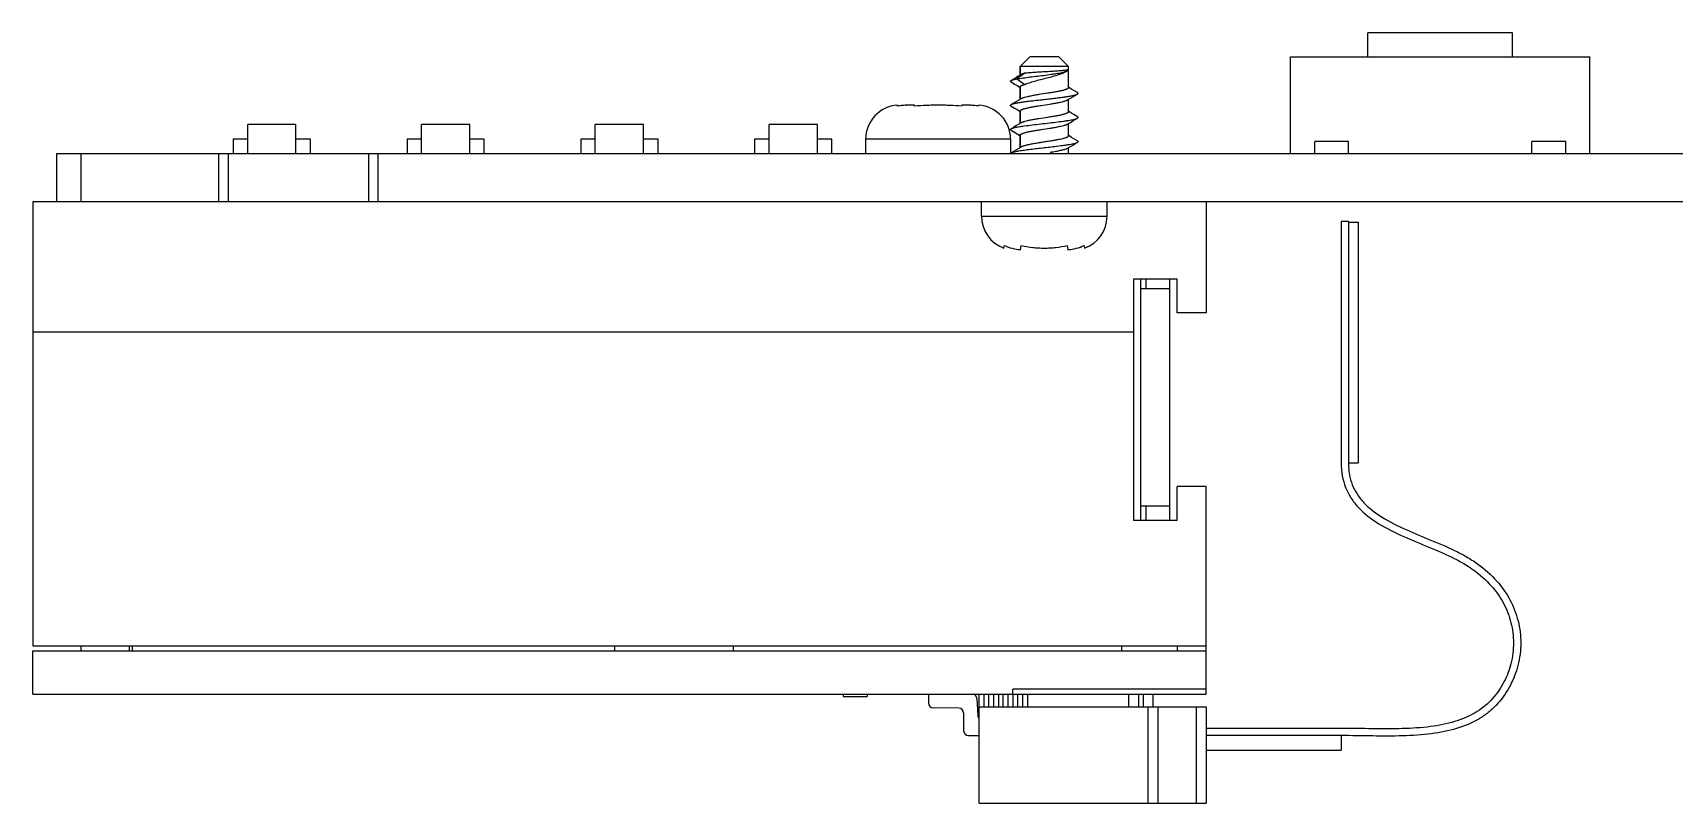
# Model space of a CAD drawing. Extents: x 0 to 297, y 0 to 210.
# Drawn here: x 76.87 to 110.87, y 109.7 to 125.66 of the extents above; entities that cross this region are included whole.
import ezdxf

# ---------------------------------------------------------------- set-up
doc = ezdxf.new("R2010")
doc.units = 0
doc.header["$LTSCALE"] = 16.335
doc.layers.get('0').update_dxf_attribs({"linetype": 'CONTINUOUS'})
doc.layers.add('02___PRT_ALL_AXES', color=7, linetype='CONTINUOUS')

msp = doc.modelspace()

# ---------------------------------------------------------------- linework, layer by layer
at = {"color": 7, "linetype": 'CONTINUOUS'}
for p, q in [((104.523, 125.164), (104.523, 125.664)), ((107.523, 125.664), (104.523, 125.664)), ((107.523, 125.164), (107.523, 125.664)), ((97.523, 125.164), (97.323, 124.964)), ((98.123, 125.164), (97.523, 125.164)), ((98.123, 125.164), (98.323, 124.964)), ((102.923, 123.164), (102.923, 125.164)), ((102.923, 125.164), (109.123, 125.164)), ((109.123, 123.164), (109.123, 125.164)), ((97.418, 124.827), (97.257, 124.711)), ((97.341, 124.798), (97.283, 124.764)), ((97.323, 124.964), (97.323, 124.787)), ((98.323, 124.964), (97.323, 124.964)), ((98.279, 124.865), (98.301, 124.879)), ((97.182, 124.704), (97.136, 124.677)), ((97.136, 124.646), (97.208, 124.603)), ((97.234, 124.735), (97.182, 124.704)), ((97.208, 124.603), (97.258, 124.573)), ((97.283, 124.764), (97.234, 124.735)), ((97.257, 124.711), (97.418, 124.596)), ((97.258, 124.573), (97.318, 124.538)), ((97.318, 124.538), (97.323, 124.535)), ((97.323, 124.546), (97.323, 124.287)), ((98.328, 124.534), (98.323, 124.537)), ((98.386, 124.499), (98.328, 124.534)), ((98.437, 124.469), (98.386, 124.499)), ((98.51, 124.427), (98.437, 124.469)), ((94.785, 124.144), (94.782, 124.163)), ((94.944, 124.163), (94.946, 124.164)), ((95.132, 124.164), (94.991, 124.164)), ((95.135, 124.144), (95.132, 124.164)), ((96.114, 124.164), (96.111, 124.144)), ((96.255, 124.164), (96.114, 124.164)), ((96.3, 124.164), (96.302, 124.163)), ((96.464, 124.163), (96.461, 124.144)), ((97.182, 124.204), (97.136, 124.177)), ((97.136, 124.146), (97.208, 124.103)), ((97.234, 124.235), (97.182, 124.204)), ((97.208, 124.103), (97.258, 124.073)), ((97.283, 124.264), (97.234, 124.235)), ((97.341, 124.298), (97.283, 124.264)), ((98.305, 124.274), (98.363, 124.309)), ((98.363, 124.309), (98.412, 124.338)), ((98.412, 124.338), (98.464, 124.369)), ((98.464, 124.369), (98.51, 124.396)), ((81.323, 123.164), (81.323, 123.764)), ((82.323, 123.764), (81.323, 123.764)), ((82.323, 123.164), (82.323, 123.764)), ((84.923, 123.164), (84.923, 123.764)), ((85.923, 123.764), (84.923, 123.764)), ((85.923, 123.164), (85.923, 123.764)), ((88.523, 123.164), (88.523, 123.764)), ((89.523, 123.764), (88.523, 123.764)), ((89.523, 123.164), (89.523, 123.764)), ((92.123, 123.164), (92.123, 123.764)), ((93.123, 123.764), (92.123, 123.764)), ((93.123, 123.164), (93.123, 123.764)), ((97.283, 123.764), (97.234, 123.735)), ((97.258, 124.073), (97.318, 124.038)), ((97.341, 123.798), (97.283, 123.764)), ((97.318, 124.038), (97.323, 124.035)), ((97.323, 124.046), (97.323, 123.787)), ((98.305, 123.774), (98.363, 123.809)), ((98.328, 124.034), (98.323, 124.037)), ((98.386, 123.999), (98.328, 124.034)), ((98.363, 123.809), (98.412, 123.838)), ((98.437, 123.969), (98.386, 123.999)), ((98.412, 123.838), (98.464, 123.869)), ((98.51, 123.927), (98.437, 123.969)), ((98.464, 123.869), (98.51, 123.896)), ((81.023, 123.464), (81.023, 123.164)), ((81.323, 123.464), (81.023, 123.464)), ((82.623, 123.464), (82.323, 123.464)), ((82.623, 123.164), (82.623, 123.464)), ((84.623, 123.464), (84.623, 123.164)), ((84.923, 123.464), (84.623, 123.464)), ((86.223, 123.464), (85.923, 123.464)), ((86.223, 123.164), (86.223, 123.464)), ((88.223, 123.464), (88.223, 123.164)), ((88.523, 123.464), (88.223, 123.464)), ((89.823, 123.464), (89.523, 123.464)), ((89.823, 123.164), (89.823, 123.464)), ((91.823, 123.464), (91.823, 123.164)), ((92.123, 123.464), (91.823, 123.464)), ((93.423, 123.464), (93.123, 123.464)), ((93.423, 123.164), (93.423, 123.464)), ((97.123, 123.464), (94.123, 123.464)), ((97.182, 123.704), (97.136, 123.677)), ((97.136, 123.646), (97.208, 123.603)), ((97.234, 123.735), (97.182, 123.704)), ((97.208, 123.603), (97.258, 123.573)), ((97.258, 123.573), (97.318, 123.538)), ((97.318, 123.538), (97.323, 123.535)), ((97.323, 123.546), (97.323, 123.287)), ((98.328, 123.534), (98.323, 123.537)), ((98.386, 123.499), (98.328, 123.534)), ((98.437, 123.469), (98.386, 123.499)), ((98.51, 123.427), (98.437, 123.469)), ((103.423, 123.164), (103.423, 123.414)), ((104.123, 123.414), (103.423, 123.414)), ((104.123, 123.164), (104.123, 123.414)), ((107.923, 123.164), (107.923, 123.414)), ((108.623, 123.414), (107.923, 123.414)), ((108.623, 123.164), (108.623, 123.414)), ((77.373, 122.164), (77.373, 123.164)), ((77.373, 123.164), (80.923, 123.164)), ((77.873, 122.164), (77.873, 123.164)), ((80.724, 122.164), (80.724, 123.164)), ((80.924, 122.164), (80.924, 123.164)), ((80.924, 123.164), (83.822, 123.164)), ((83.822, 123.164), (83.822, 122.164)), ((83.822, 123.164), (96.794, 123.164)), ((84.022, 123.164), (84.022, 122.164)), ((97.182, 123.204), (97.136, 123.177)), ((97.234, 123.235), (97.182, 123.204)), ((97.283, 123.264), (97.234, 123.235)), ((97.341, 123.298), (97.283, 123.264)), ((98.305, 123.274), (98.363, 123.309)), ((98.363, 123.309), (98.412, 123.338)), ((98.412, 123.338), (98.464, 123.369)), ((98.464, 123.369), (98.51, 123.396)), ((98.851, 123.164), (128.794, 123.164)), ((76.873, 122.164), (76.873, 112.964)), ((80.923, 122.164), (76.873, 122.164)), ((154.423, 122.164), (83.862, 122.164)), ((101.173, 122.164), (101.173, 119.864)), ((96.523, 121.864), (99.123, 121.864)), ((103.972, 121.754), (103.972, 116.754)), ((104.122, 121.754), (103.972, 121.754)), ((104.122, 121.754), (104.122, 116.754)), ((104.122, 121.744), (104.322, 121.744)), ((104.322, 121.744), (104.322, 116.754)), ((96.988, 121.205), (96.996, 121.261)), ((97.333, 121.171), (97.346, 121.261)), ((98.3, 121.261), (98.313, 121.171)), ((98.65, 121.261), (98.658, 121.205)), ((99.673, 120.564), (99.673, 115.564)), ((100.573, 120.564), (99.673, 120.564)), ((99.823, 115.564), (99.823, 120.564)), ((99.823, 120.364), (100.423, 120.364)), ((99.923, 120.564), (99.923, 120.364)), ((100.423, 115.564), (100.423, 120.564)), ((100.573, 119.864), (100.573, 120.564)), ((101.173, 119.864), (100.573, 119.864)), ((99.673, 119.464), (76.873, 119.464)), ((104.122, 116.754), (104.322, 116.754)), ((100.573, 115.564), (100.573, 116.264)), ((101.173, 116.264), (100.573, 116.264)), ((101.173, 111.964), (101.173, 116.264)), ((99.823, 115.864), (100.423, 115.864)), ((99.923, 115.864), (99.923, 115.564)), ((100.573, 115.564), (99.673, 115.564)), ((76.873, 112.964), (101.173, 112.964)), ((77.873, 112.864), (77.873, 112.964)), ((78.873, 112.864), (78.873, 112.964)), ((78.932, 112.964), (78.932, 112.864)), ((88.931, 112.864), (88.931, 112.964)), ((91.381, 112.964), (91.381, 112.864)), ((99.423, 112.964), (99.423, 112.864)), ((100.573, 112.964), (100.573, 112.864)), ((76.873, 111.964), (76.873, 112.864)), ((76.873, 112.864), (101.173, 112.864)), ((76.873, 111.964), (101.173, 111.964)), ((93.656, 111.964), (93.656, 111.914)), ((93.656, 111.914), (94.156, 111.914)), ((94.156, 111.964), (94.156, 111.914)), ((95.422, 111.964), (95.422, 111.78)), ((96.428, 111.873), (96.446, 111.519)), ((96.472, 109.705), (96.472, 111.964)), ((96.572, 111.964), (96.572, 111.704)), ((96.672, 111.704), (96.672, 111.964)), ((96.772, 111.964), (96.772, 111.704)), ((96.872, 111.964), (96.872, 111.704)), ((96.972, 111.704), (96.972, 111.964)), ((97.072, 111.704), (97.072, 111.964)), ((97.172, 111.964), (97.172, 111.704)), ((97.173, 111.964), (97.173, 112.064)), ((101.173, 112.064), (97.173, 112.064)), ((97.272, 111.704), (97.272, 111.964)), ((97.372, 111.964), (97.372, 111.704)), ((97.472, 111.964), (97.472, 111.704)), ((99.572, 111.704), (99.572, 111.964)), ((99.772, 111.964), (99.772, 111.704)), ((99.872, 111.964), (99.872, 111.704)), ((100.072, 111.964), (100.072, 111.704)), ((96.055, 111.674), (95.519, 111.68)), ((96.152, 111.574), (96.152, 111.204)), ((96.472, 111.704), (100.171, 111.704)), ((99.972, 109.705), (99.972, 111.704)), ((100.172, 111.704), (100.172, 109.705)), ((100.172, 111.704), (101.173, 111.704)), ((100.973, 109.705), (100.973, 111.704)), ((101.173, 111.704), (101.173, 109.705)), ((103.972, 111.254), (101.173, 111.254)), ((96.252, 111.104), (96.472, 111.104)), ((103.972, 111.104), (101.173, 111.104)), ((103.972, 111.104), (103.972, 110.804)), ((101.173, 110.804), (103.972, 110.804)), ((96.472, 109.704), (99.972, 109.704)), ((99.972, 109.705), (101.173, 109.705))]:
    msp.add_line(p, q, dxfattribs=at)
at = {"color": 5, "linetype": 'CONTINUOUS'}
for p, q in [((96.794, 123.164), (98.851, 123.164)), ((83.862, 122.164), (80.923, 122.164))]:
    msp.add_line(p, q, dxfattribs=at)
at = {"color": 7, "linetype": 'CONTINUOUS'}
for centre, radius, start, end in [((94.823, 123.464), 0.7, 93.3442, 180), ((94.991, 123.077), 1.088, 89.9884, 92.3896), ((96.255, 123.077), 1.088, 87.6104, 90.0116), ((96.423, 123.464), 0.7, 0, 86.6558), ((96.229, 133.648), 10.597, 279.3304, 279.4943), ((97.223, 121.864), 0.7, 180, 250.3704), ((98.423, 121.864), 0.7, 289.6296, 360), ((97.443, 122.353), 1.187, 261.8759, 264.6836), ((98.203, 122.353), 1.187, 275.3163, 278.1241), ((96.328, 111.868), 0.1, 3, 75.4098), ((95.522, 111.78), 0.1, 180, 268.2483), ((96.052, 111.574), 0.1, 360, 88.2483), ((96.546, 111.524), 0.1, 183, 222.3567), ((96.252, 111.204), 0.1, 180, 270)]:
    msp.add_arc(centre, radius, start, end, dxfattribs=at)
for points, knots in [([(97.257, 124.711), (97.298, 124.718), (97.387, 124.731), (97.53, 124.75), (97.685, 124.769), (97.843, 124.788), (97.972, 124.806), (98.068, 124.82), (98.132, 124.831), (98.188, 124.842), (98.235, 124.854), (98.268, 124.864), (98.289, 124.872), (98.297, 124.877), (98.301, 124.879)], [0, 0, 0, 0, 0.118107, 0.256251, 0.406851, 0.56073, 0.707548, 0.774903, 0.836403, 0.890744, 0.936728, 0.973348, 0.987934, 1, 1, 1, 1]), ([(97.418, 124.827), (97.403, 124.822), (97.381, 124.816), (97.356, 124.806), (97.345, 124.801), (97.341, 124.798)], [0, 0, 0, 0, 0.581813, 0.811654, 1, 1, 1, 1]), ([(98.316, 124.898), (98.313, 124.897), (98.307, 124.895), (98.292, 124.892), (98.267, 124.888), (98.23, 124.884), (98.184, 124.879), (98.131, 124.875), (98.07, 124.871), (98.005, 124.866), (97.911, 124.86), (97.792, 124.853), (97.653, 124.845), (97.529, 124.836), (97.452, 124.83), (97.418, 124.827)], [0, 0, 0, 0, 0.008679, 0.020162, 0.051396, 0.093169, 0.144639, 0.204729, 0.27217, 0.345531, 0.423248, 0.585057, 0.743863, 0.886194, 1, 1, 1, 1]), ([(97.418, 124.596), (97.432, 124.602), (97.462, 124.613), (97.529, 124.637), (97.623, 124.665), (97.746, 124.697), (97.874, 124.73), (97.998, 124.763), (98.095, 124.791), (98.165, 124.814), (98.209, 124.83), (98.247, 124.847), (98.27, 124.859), (98.279, 124.865)], [0, 0, 0, 0, 0.049851, 0.10614, 0.234708, 0.378014, 0.527025, 0.672249, 0.80449, 0.863161, 0.915708, 0.961465, 1, 1, 1, 1]), ([(98.301, 124.879), (98.303, 124.88), (98.307, 124.883), (98.311, 124.887), (98.314, 124.89), (98.315, 124.894), (98.316, 124.896), (98.316, 124.898)], [0, 0, 0, 0, 0.318762, 0.522053, 0.698685, 0.854898, 1, 1, 1, 1]), ([(97.136, 124.646), (97.134, 124.647), (97.13, 124.649), (97.126, 124.653), (97.123, 124.657), (97.123, 124.661), (97.123, 124.665), (97.126, 124.669), (97.13, 124.673), (97.134, 124.675), (97.136, 124.677)], [0, 0, 0, 0, 0.164096, 0.297824, 0.406448, 0.499989, 0.593527, 0.702169, 0.835919, 1, 1, 1, 1]), ([(97.136, 124.677), (97.142, 124.68), (97.157, 124.686), (97.183, 124.695), (97.218, 124.703), (97.243, 124.708), (97.257, 124.711)], [0, 0, 0, 0, 0.16361, 0.385497, 0.665211, 1, 1, 1, 1]), ([(97.323, 124.546), (97.323, 124.548), (97.324, 124.553), (97.329, 124.559), (97.337, 124.565), (97.348, 124.571), (97.362, 124.577), (97.378, 124.584), (97.397, 124.59), (97.411, 124.594), (97.418, 124.596)], [0, 0, 0, 0, 0.057535, 0.127003, 0.215398, 0.325836, 0.459544, 0.616771, 0.797222, 1, 1, 1, 1]), ([(98.323, 124.527), (98.323, 124.524), (98.322, 124.52), (98.318, 124.516), (98.313, 124.51), (98.304, 124.504), (98.29, 124.497), (98.272, 124.49), (98.251, 124.483), (98.226, 124.476), (98.187, 124.466), (98.131, 124.454), (98.057, 124.44), (97.976, 124.426), (97.86, 124.407), (97.742, 124.389), (97.628, 124.37), (97.55, 124.356), (97.481, 124.342), (97.429, 124.33), (97.395, 124.32), (97.373, 124.313), (97.356, 124.306), (97.345, 124.301), (97.341, 124.298)], [0, 0, 0, 0, 0.007289, 0.011581, 0.016502, 0.028569, 0.043895, 0.062593, 0.084636, 0.10992, 0.138293, 0.203493, 0.278339, 0.360551, 0.447571, 0.625079, 0.710013, 0.78883, 0.859098, 0.918707, 0.943977, 0.966004, 0.984687, 1, 1, 1, 1]), ([(94.991, 124.164), (94.957, 124.164), (94.887, 124.161), (94.819, 124.151), (94.785, 124.144)], [0, 0, 0, 0, 0.500063, 1, 1, 1, 1]), ([(95.623, 124.163), (95.582, 124.163), (95.501, 124.163), (95.338, 124.16), (95.216, 124.153), (95.135, 124.144)], [0, 0, 0, 0, 0.250048, 0.500093, 1, 1, 1, 1]), ([(96.111, 124.144), (96.03, 124.153), (95.908, 124.16), (95.745, 124.163), (95.664, 124.163), (95.623, 124.163)], [0, 0, 0, 0, 0.499907, 0.749952, 1, 1, 1, 1]), ([(96.461, 124.144), (96.427, 124.151), (96.358, 124.161), (96.289, 124.164), (96.255, 124.164)], [0, 0, 0, 0, 0.499937, 1, 1, 1, 1]), ([(97.136, 124.146), (97.134, 124.147), (97.13, 124.149), (97.126, 124.153), (97.123, 124.157), (97.123, 124.161), (97.123, 124.165), (97.126, 124.169), (97.13, 124.173), (97.134, 124.175), (97.136, 124.177)], [0, 0, 0, 0, 0.164063, 0.297796, 0.406456, 0.499998, 0.593549, 0.702179, 0.835887, 1, 1, 1, 1]), ([(97.136, 124.177), (97.141, 124.179), (97.151, 124.184), (97.171, 124.191), (97.195, 124.198), (97.236, 124.207), (97.297, 124.219), (97.382, 124.232), (97.481, 124.246), (97.589, 124.259), (97.704, 124.273), (97.823, 124.286), (97.942, 124.3), (98.057, 124.313), (98.165, 124.326), (98.263, 124.34), (98.348, 124.353), (98.41, 124.365), (98.451, 124.375), (98.475, 124.381), (98.494, 124.388), (98.505, 124.393), (98.51, 124.396)], [0, 0, 0, 0, 0.011279, 0.025854, 0.043731, 0.064839, 0.116231, 0.178691, 0.250465, 0.329493, 0.413486, 0.5, 0.586514, 0.670507, 0.749535, 0.821309, 0.883768, 0.93516, 0.95627, 0.974145, 0.988721, 1, 1, 1, 1]), ([(97.323, 124.046), (97.323, 124.048), (97.324, 124.052), (97.327, 124.057), (97.333, 124.062), (97.342, 124.068), (97.356, 124.075), (97.373, 124.082), (97.395, 124.089), (97.419, 124.096), (97.458, 124.106), (97.514, 124.118), (97.588, 124.132), (97.67, 124.146), (97.786, 124.165), (97.903, 124.183), (98.017, 124.202), (98.096, 124.216), (98.165, 124.23), (98.216, 124.242), (98.251, 124.252), (98.272, 124.259), (98.29, 124.266), (98.3, 124.272), (98.305, 124.274)], [0, 0, 0, 0, 0.007289, 0.011581, 0.016502, 0.028567, 0.043892, 0.062587, 0.084626, 0.109908, 0.138279, 0.203476, 0.278321, 0.360528, 0.447542, 0.625054, 0.709994, 0.788815, 0.859084, 0.918698, 0.94397, 0.966, 0.984686, 1, 1, 1, 1]), ([(98.51, 124.396), (98.512, 124.397), (98.515, 124.399), (98.519, 124.403), (98.522, 124.407), (98.523, 124.411), (98.522, 124.415), (98.519, 124.419), (98.515, 124.423), (98.512, 124.425), (98.51, 124.427)], [0, 0, 0, 0, 0.16408, 0.29782, 0.406459, 0.499999, 0.593543, 0.702168, 0.835899, 1, 1, 1, 1]), ([(97.136, 123.677), (97.141, 123.679), (97.151, 123.684), (97.171, 123.691), (97.195, 123.698), (97.223, 123.704), (97.256, 123.711), (97.308, 123.721), (97.4, 123.735), (97.537, 123.753), (97.706, 123.773), (97.882, 123.793), (98.054, 123.813), (98.19, 123.83), (98.288, 123.844), (98.351, 123.854), (98.405, 123.864), (98.449, 123.874), (98.48, 123.883), (98.499, 123.89), (98.506, 123.894), (98.51, 123.896)], [0, 0, 0, 0, 0.011281, 0.025854, 0.043733, 0.064839, 0.08906, 0.116235, 0.178695, 0.289213, 0.413487, 0.543416, 0.670506, 0.786462, 0.837869, 0.883767, 0.923433, 0.956267, 0.981842, 0.991843, 1, 1, 1, 1]), ([(97.323, 123.546), (97.323, 123.548), (97.324, 123.552), (97.327, 123.557), (97.333, 123.562), (97.342, 123.568), (97.356, 123.575), (97.373, 123.582), (97.395, 123.589), (97.419, 123.596), (97.458, 123.606), (97.514, 123.618), (97.588, 123.632), (97.67, 123.646), (97.786, 123.665), (97.903, 123.683), (98.017, 123.702), (98.096, 123.716), (98.165, 123.73), (98.216, 123.742), (98.251, 123.752), (98.272, 123.759), (98.29, 123.766), (98.3, 123.772), (98.305, 123.774)], [0, 0, 0, 0, 0.007289, 0.011581, 0.016502, 0.028567, 0.043892, 0.062588, 0.084629, 0.109912, 0.138285, 0.203485, 0.278329, 0.360534, 0.447551, 0.625064, 0.710001, 0.788817, 0.859086, 0.9187, 0.943972, 0.966002, 0.984687, 1, 1, 1, 1]), ([(98.323, 124.027), (98.323, 124.024), (98.322, 124.02), (98.318, 124.016), (98.313, 124.01), (98.304, 124.004), (98.29, 123.997), (98.272, 123.99), (98.251, 123.983), (98.226, 123.976), (98.187, 123.966), (98.131, 123.954), (98.057, 123.94), (97.976, 123.926), (97.86, 123.907), (97.742, 123.889), (97.628, 123.87), (97.55, 123.856), (97.481, 123.842), (97.429, 123.83), (97.395, 123.82), (97.373, 123.813), (97.356, 123.806), (97.345, 123.801), (97.341, 123.798)], [0, 0, 0, 0, 0.007289, 0.01158, 0.016502, 0.028567, 0.043893, 0.06259, 0.084632, 0.109916, 0.138289, 0.203489, 0.278333, 0.360539, 0.447558, 0.62507, 0.710005, 0.788821, 0.85909, 0.918703, 0.943974, 0.966003, 0.984687, 1, 1, 1, 1]), ([(98.51, 123.896), (98.512, 123.897), (98.515, 123.899), (98.519, 123.903), (98.522, 123.907), (98.523, 123.911), (98.522, 123.915), (98.519, 123.919), (98.515, 123.923), (98.512, 123.925), (98.51, 123.927)], [0, 0, 0, 0, 0.164059, 0.297778, 0.406446, 0.499997, 0.593555, 0.702201, 0.835897, 1, 1, 1, 1]), ([(97.136, 123.646), (97.134, 123.647), (97.13, 123.649), (97.126, 123.653), (97.123, 123.657), (97.123, 123.661), (97.123, 123.665), (97.126, 123.669), (97.13, 123.673), (97.134, 123.675), (97.136, 123.677)], [0, 0, 0, 0, 0.164076, 0.297779, 0.40644, 0.499999, 0.593558, 0.70222, 0.835924, 1, 1, 1, 1]), ([(97.977, 123.427), (97.945, 123.421), (97.878, 123.41), (97.779, 123.395), (97.681, 123.379), (97.589, 123.363), (97.506, 123.347), (97.445, 123.334), (97.404, 123.323), (97.379, 123.315), (97.358, 123.307), (97.346, 123.301), (97.341, 123.298)], [0, 0, 0, 0, 0.153402, 0.310248, 0.464339, 0.609563, 0.740217, 0.851274, 0.89815, 0.938709, 0.972693, 1, 1, 1, 1]), ([(98.323, 123.527), (98.323, 123.524), (98.322, 123.52), (98.316, 123.513), (98.308, 123.507), (98.298, 123.501), (98.284, 123.495), (98.268, 123.489), (98.248, 123.482), (98.218, 123.474), (98.174, 123.463), (98.114, 123.451), (98.048, 123.439), (98.002, 123.431), (97.977, 123.427)], [0, 0, 0, 0, 0.017538, 0.038717, 0.065665, 0.099337, 0.140103, 0.188034, 0.243023, 0.304868, 0.447873, 0.614007, 0.799523, 1, 1, 1, 1]), ([(98.51, 123.396), (98.512, 123.397), (98.515, 123.399), (98.519, 123.403), (98.522, 123.407), (98.523, 123.411), (98.522, 123.415), (98.519, 123.419), (98.515, 123.423), (98.512, 123.425), (98.51, 123.427)], [0, 0, 0, 0, 0.164102, 0.297798, 0.406444, 0.500002, 0.593553, 0.702221, 0.835941, 1, 1, 1, 1]), ([(97.977, 123.196), (98.015, 123.202), (98.069, 123.211), (98.137, 123.225), (98.183, 123.234), (98.222, 123.244), (98.256, 123.254), (98.283, 123.263), (98.298, 123.27), (98.305, 123.274)], [0, 0, 0, 0, 0.335251, 0.486377, 0.623561, 0.744882, 0.848743, 0.933965, 1, 1, 1, 1]), ([(98.039, 123.311), (98.095, 123.318), (98.175, 123.328), (98.278, 123.342), (98.344, 123.353), (98.4, 123.363), (98.447, 123.373), (98.479, 123.382), (98.498, 123.39), (98.506, 123.394), (98.51, 123.396)], [0, 0, 0, 0, 0.351458, 0.5077, 0.647345, 0.768033, 0.867833, 0.945338, 0.975507, 1, 1, 1, 1]), ([(96.996, 121.261), (97.048, 121.236), (97.159, 121.195), (97.275, 121.176), (97.333, 121.171)], [0, 0, 0, 0, 0.499674, 1, 1, 1, 1]), ([(97.346, 121.261), (97.423, 121.24), (97.542, 121.219), (97.702, 121.207), (97.783, 121.205), (97.823, 121.205)], [0, 0, 0, 0, 0.499701, 0.74984, 1, 1, 1, 1]), ([(97.823, 121.205), (97.863, 121.205), (97.943, 121.207), (98.103, 121.219), (98.223, 121.24), (98.3, 121.261)], [0, 0, 0, 0, 0.25016, 0.500299, 1, 1, 1, 1]), ([(98.313, 121.171), (98.371, 121.176), (98.487, 121.195), (98.598, 121.236), (98.65, 121.261)], [0, 0, 0, 0, 0.500327, 1, 1, 1, 1]), ([(103.972, 116.754), (103.972, 116.564), (104.021, 116.309), (104.171, 116.02), (104.379, 115.757), (104.737, 115.482), (105.249, 115.228), (105.803, 115.005), (106.237, 114.822), (106.552, 114.65), (106.842, 114.453), (107.134, 114.173), (107.38, 113.795), (107.519, 113.391), (107.557, 112.961), (107.492, 112.546), (107.329, 112.156), (107.128, 111.881), (106.922, 111.692), (106.683, 111.528), (106.325, 111.379), (105.816, 111.278), (105.242, 111.242), (104.613, 111.245), (104.188, 111.254), (103.972, 111.254)], [0, 0, 0, 0, 0.036984, 0.056215, 0.077049, 0.117115, 0.160519, 0.200584, 0.243989, 0.264823, 0.287393, 0.334414, 0.379616, 0.428585, 0.477554, 0.530603, 0.579572, 0.632622, 0.658085, 0.685671, 0.743141, 0.802322, 0.866434, 0.930545, 1, 1, 1, 1]), ([(104.122, 116.754), (104.122, 116.581), (104.166, 116.356), (104.297, 116.102), (104.483, 115.868), (104.814, 115.612), (105.308, 115.366), (105.858, 115.144), (106.299, 114.959), (106.631, 114.778), (106.937, 114.57), (107.25, 114.271), (107.516, 113.862), (107.668, 113.423), (107.709, 112.956), (107.637, 112.506), (107.461, 112.082), (107.241, 111.782), (107.016, 111.575), (106.752, 111.394), (106.366, 111.234), (105.833, 111.129), (105.245, 111.092), (104.609, 111.095), (104.186, 111.104), (103.972, 111.104)], [0, 0, 0, 0, 0.036984, 0.056215, 0.077049, 0.117115, 0.160519, 0.200584, 0.243989, 0.264823, 0.287393, 0.334414, 0.379616, 0.428585, 0.477554, 0.530603, 0.579572, 0.632622, 0.658085, 0.685671, 0.743141, 0.802322, 0.866434, 0.930545, 1, 1, 1, 1])]:
    msp.add_open_spline(points, degree=3, knots=knots, dxfattribs=at)
at = {"layer": '02___PRT_ALL_AXES', "color": 7, "linetype": 'CONTINUOUS'}
for p, q in [((97.323, 124.787), (97.323, 124.964)), ((98.323, 124.527), (98.323, 124.964)), ((97.323, 124.287), (97.323, 124.546)), ((98.323, 124.027), (98.323, 124.285)), ((97.323, 123.787), (97.323, 124.046)), ((98.323, 123.527), (98.323, 123.785)), ((94.123, 123.464), (94.123, 123.164)), ((97.123, 123.464), (97.123, 123.164)), ((97.323, 123.287), (97.323, 123.546)), ((98.323, 123.164), (98.323, 123.285)), ((96.523, 121.864), (96.523, 122.164)), ((99.123, 121.864), (99.123, 122.164))]:
    msp.add_line(p, q, dxfattribs=at)
msp.add_open_spline([(97.136, 123.177), (97.142, 123.18), (97.156, 123.186), (97.182, 123.194), (97.214, 123.203), (97.254, 123.211), (97.3, 123.219), (97.372, 123.231), (97.473, 123.245), (97.606, 123.261), (97.748, 123.278), (97.894, 123.294), (97.991, 123.305), (98.039, 123.311)], degree=3, knots=[0, 0, 0, 0, 0.021807, 0.051207, 0.08814, 0.132317, 0.183325, 0.240638, 0.371694, 0.519839, 0.678611, 0.841034, 1, 1, 1, 1], dxfattribs=at)

doc.saveas('drawing.dxf')
